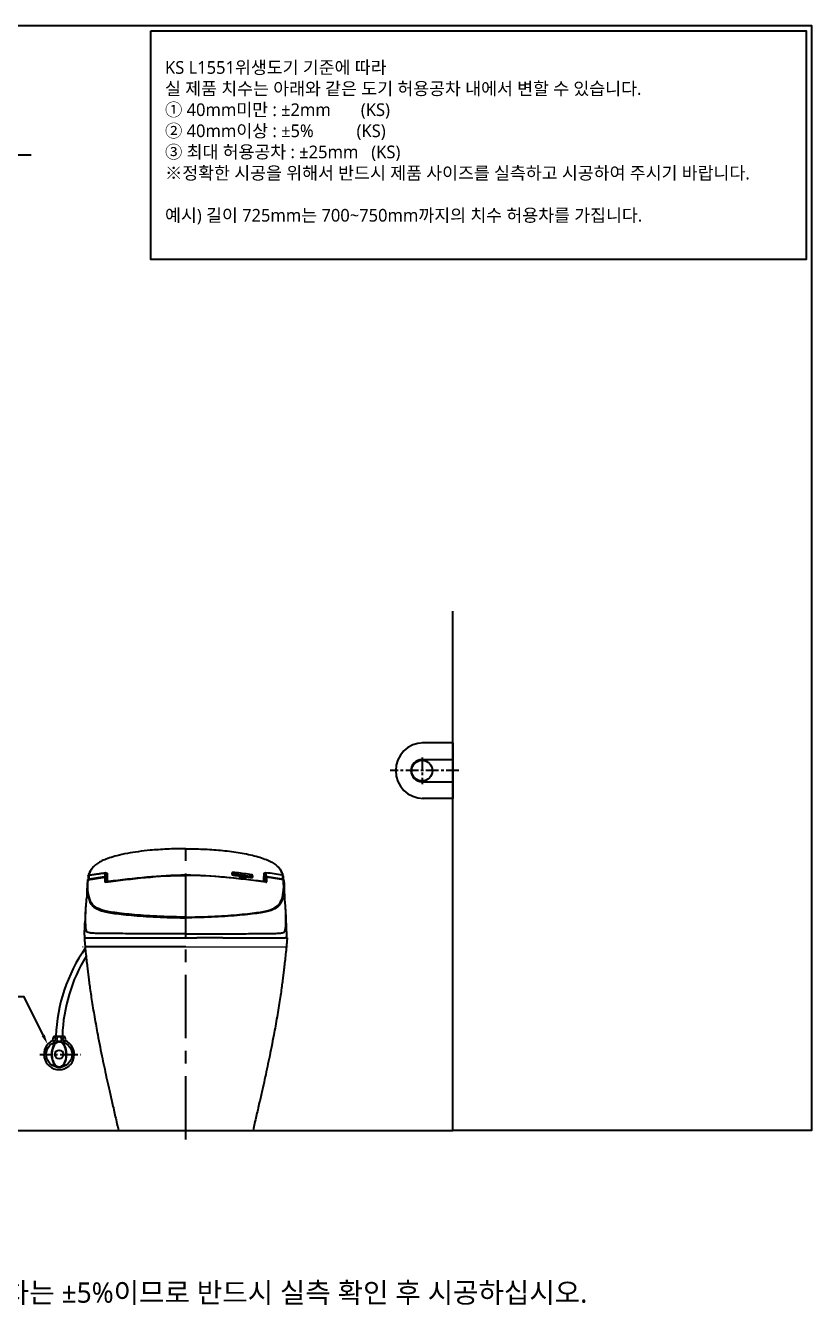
# Model space of a CAD drawing. Extents: x 796 to 6898, y -63 to 2465.
# Drawn here: x 2062 to 3613, y -63 to 2465 of the extents above; entities that cross this region are included whole.
import ezdxf
from ezdxf.lldxf.tags import DXFTag

# ---------------------------------------------------------------- set-up
doc = ezdxf.new("R2010")
doc.units = 0
doc.header["$LTSCALE"] = 20
doc.header["$MEASUREMENT"] = 0
doc.linetypes.add('CENTER', pattern=[2, 1.25, -0.25, 0.25, -0.25])
doc.layers.get('0').update_dxf_attribs({"linetype": 'CONTINUOUS'})
for name, color, linetype in [('1', 7, 'CONTINUOUS'), ('2', 2, 'CONTINUOUS'), ('3', 3, 'CONTINUOUS'), ('4', 4, 'CONTINUOUS'), ('6', 6, 'CONTINUOUS')]:
    doc.layers.add(name, color=color, linetype=linetype)
doc.styles.add('GHS', font='romans', dxfattribs={"bigfont": 'ghs'})
doc.styles.add('ROMANS', font='NanumGothic.ttf', dxfattribs={"height": 10.144927})
tags = doc.linetypes.add('DASHED', pattern=[0.75, 0.5, -0.25]).pattern_tags.tags
tags[6:7] = [DXFTag(74, 4), DXFTag(75, 0), DXFTag(340, '0'), DXFTag(46, 1.0), DXFTag(50, 0.0), DXFTag(44, 0.0), DXFTag(45, 0.0)]
tags[4:5] = [DXFTag(74, 4), DXFTag(75, 0), DXFTag(340, '0'), DXFTag(46, 1.0), DXFTag(50, 0.0), DXFTag(44, 0.0), DXFTag(45, 0.0)]

msp = doc.modelspace()

# ---------------------------------------------------------------- linework, layer by layer
at = {"color": 1, "linetype": 'CENTER', "ltscale": 5}
msp.add_line((2377.8, 266.9), (2377.8, 855.5), dxfattribs=at)
at = {"layer": '1', "color": 1, "linetype": 'CENTER'}
for p, q in [((2844.3, 1020.7), (2844.3, 967.7)), ((2917, 994.6), (2781.5, 994.6))]:
    msp.add_line(p, q, dxfattribs=at)
at = {"layer": '1', "color": 0, "linetype": 'Continuous'}
for p, q in [((2377.8, 840.4), (2377.8, 840.4)), ((2221.6, 785.2), (2221.5, 775)), ((2468.8, 793), (2468.8, 789.5)), ((2473.7, 788.8), (2473.7, 787.9)), ((2473.7, 787.9), (2473.7, 788.8)), ((2474.5, 793.6), (2474.5, 790)), ((2504.5, 786), (2474.5, 790)), ((2504.3, 784.9), (2474.7, 788.9)), ((2474.7, 787.8), (2474.7, 788.9)), ((2504.3, 783.8), (2504.3, 784.9)), ((2504.5, 789.7), (2504.5, 786)), ((2505.3, 783.7), (2505.3, 784.6)), ((2533.6, 785.2), (2533.7, 775.1)), ((2220, 774.9), (2220, 774.8)), ((2535.6, 774.8), (2535.5, 774.9)), ((2574.4, 664.6), (2574.4, 664.6)), ((2245, 284.6), (2510.6, 284.6))]:
    msp.add_line(p, q, dxfattribs=at)
for centre, major_axis, ratio, start_param, end_param in [((2218.5, 784), (1, 0), 1, 6.283193, 8.022508), ((2218.5, 783.4), (1, 0), 0.975258, 0, 1.720343), ((2223.1, 790.1), (-1.5, 0), 0.973427, 4.859971, 6.276869), ((2223.1, 785.2), (-1.5, 0), 0.974796, 4.862351, 6.276701), ((2474.5, 788.8), (-5.78, 0.81), 0.213525, 4.741275, 6.312072), ((2474.7, 788.7), (-1, 0.14), 0.213525, 4.741275, 6.312072), ((2504.3, 784.7), (-1, 0.14), 0.213525, 3.170479, 4.741275), ((2504.5, 784.8), (-5.78, 0.81), 0.213525, 3.170479, 4.741275), ((2532.1, 790.1), (1.5, -0.01), 0.973426, 0.015724, 1.432621), ((2532.1, 785.2), (1.5, -0.01), 0.974795, 0.01614, 1.43049), ((2537.1, 784), (1, 0), 1, 1.398595, 3.14158), ((2537.1, 783.4), (-1, 0), 0.975258, 4.562842, 6.283185), ((2185.3, 777.5), (1.49, -0.18), 0.973707, 1.842181, 3.217637), ((2218.5, 774), (1, 0), 0.977855, 1.037368, 1.722357), ((2223, 775.3), (-1.5, 0), 0.977469, 4.86611, 6.277467), ((2225.1, 774.9), (0.18, -1.49), 0.14994, 3.353164, 3.990729), ((2530, 774.9), (-0.18, -1.49), 0.147825, 2.292193, 2.929758), ((2532, 775.3), (1.5, -0.01), 0.977468, 0.015924, 1.427281), ((2537.1, 774), (-1, 0), 0.977855, 4.560828, 5.23645), ((2570.2, 777.5), (-1.49, -0.18), 0.973707, 3.065548, 4.441004)]:
    msp.add_ellipse(centre, major_axis=major_axis, ratio=ratio, start_param=start_param, end_param=end_param, dxfattribs=at)
for points, knots in [([(2377.8, 840.4), (2371.4, 840.4), (2359.1, 840.3), (2341.1, 839.7), (2324.1, 838.7), (2305, 837.2), (2284.4, 834.9), (2262.1, 831.3), (2237.8, 826), (2217.9, 819.4), (2204.9, 812.6), (2198, 807.5), (2193.1, 802.4), (2190.5, 798.4), (2189, 795.3), (2188.1, 793.1), (2187.3, 790.8), (2186.9, 789.3), (2186.7, 788.5)], [0, 0, 0, 0, 0.066982, 0.130716, 0.191334, 0.248966, 0.335776, 0.415755, 0.499002, 0.623838, 0.68452, 0.749311, 0.808177, 0.874762, 0.902999, 0.933262, 0.965585, 1, 1, 1, 1]), ([(2377.8, 840.4), (2389.1, 840.4), (2400.3, 840.2), (2423.3, 839.3), (2435, 838.5), (2452.4, 836.9), (2458.2, 836.3), (2469.7, 834.9), (2475.4, 834.1), (2492.2, 831.4), (2503, 829.3), (2518.2, 825.4), (2523.1, 824), (2532.1, 821), (2536.3, 819.4), (2541.9, 816.9), (2543.7, 816), (2547, 814.3), (2548.5, 813.5), (2552.8, 810.9), (2555.1, 809.2), (2559, 805.7), (2560.6, 804), (2563.3, 800.7), (2564.3, 799.1), (2566.9, 794.4), (2567.9, 791.4), (2568.5, 788.5)], [0, 0, 0, 0, 0.119755, 0.119755, 0.245504, 0.245504, 0.308379, 0.308379, 0.371254, 0.371254, 0.497003, 0.497003, 0.559878, 0.559878, 0.622752, 0.622752, 0.65419, 0.65419, 0.685627, 0.685627, 0.748501, 0.748501, 0.811376, 0.811376, 0.874251, 0.874251, 1, 1, 1, 1]), ([(2185.4, 787.1), (2185.3, 786.7), (2185.2, 785.7), (2185, 783.1), (2184.9, 781.5), (2184.9, 779.8)], [0, 0, 0, 0, 0.5, 0.5, 1, 1, 1, 1]), ([(2197.3, 806.5), (2197.2, 806.4), (2197.1, 806.3), (2195, 804.5), (2193.4, 802.7), (2190.7, 799.4), (2189.7, 797.8), (2187.2, 793.2), (2186.2, 790.4), (2185.6, 787.7)], [0, 0, 0, 0, 0.015866, 0.015866, 0.27074, 0.27074, 0.525615, 0.525615, 1, 1, 1, 1]), ([(2186.7, 788.5), (2186.6, 788.2), (2186.5, 787.5), (2186.4, 786), (2186.4, 784.7), (2186.3, 783.9), (2186.3, 782.8), (2186.3, 781.5), (2186.3, 780.5), (2186.3, 779.9)], [0, 0, 0, 0, 0.237985, 0.498466, 0.56293, 0.646525, 0.748442, 0.867111, 1, 1, 1, 1]), ([(2186.7, 788.5), (2188.3, 788.7), (2191.4, 789.2), (2195.9, 789.8), (2200.2, 790.4), (2204.1, 791), (2207.7, 791.5), (2211, 791.9), (2213.9, 792.4), (2216.6, 792.7), (2218.3, 793), (2219.1, 793.1)], [0, 0, 0, 0, 0.14962, 0.289664, 0.420105, 0.540919, 0.652086, 0.753591, 0.845419, 0.927558, 1, 1, 1, 1]), ([(2218.8, 784.6), (2218.9, 786.6), (2218.9, 788.5), (2219, 791.5), (2219.1, 792.6), (2219.1, 793.1)], [0, 0, 0, 0, 0.5, 0.5, 1, 1, 1, 1]), ([(2218.8, 784.6), (2219.5, 784.6), (2220.2, 784.7), (2221.3, 784.8), (2221.5, 784.9), (2221.5, 785)], [0, 0, 0, 0, 0.5, 0.5, 1, 1, 1, 1]), ([(2219.1, 793.1), (2219.1, 793.1), (2219.1, 793.1), (2219.2, 793), (2219.2, 793), (2219.3, 793), (2219.4, 793), (2219.6, 793), (2219.7, 793), (2220, 792.9), (2220.3, 792.8), (2220.9, 792.7), (2221.3, 792.6), (2222.4, 792.2), (2222.9, 791.9), (2222.9, 791.5)], [0, 0, 0, 0, 0.015625, 0.015625, 0.03125, 0.03125, 0.0625, 0.0625, 0.125, 0.125, 0.25, 0.25, 0.5, 0.5, 1, 1, 1, 1]), ([(2221.6, 790.1), (2221.6, 790.7), (2221.2, 791.4), (2220.5, 792.1), (2220.2, 792.4), (2219.8, 792.7), (2219.7, 792.8), (2219.4, 792.9), (2219.4, 792.9), (2219.3, 793), (2219.2, 793), (2219.2, 793), (2219.1, 793), (2219.1, 793.1), (2219.1, 793.1), (2219.1, 793.1)], [0, 0, 0, 0, 0.5, 0.5, 0.75, 0.75, 0.875, 0.875, 0.9375, 0.9375, 0.96875, 0.96875, 0.984375, 0.984375, 1, 1, 1, 1]), ([(2220, 774.8), (2246, 778), (2272.1, 781.2), (2324.8, 786.2), (2351.2, 787.9), (2377.8, 787.9)], [0, 0, 0, 0, 0.5, 0.5, 1, 1, 1, 1]), ([(2221.6, 790.1), (2221.6, 789.9), (2221.6, 789.7), (2221.6, 789.3), (2221.6, 789.1), (2221.6, 788.5), (2221.6, 788), (2221.6, 786.8), (2221.6, 785.9), (2221.5, 785)], [0, 0, 0, 0, 0.125, 0.125, 0.25, 0.25, 0.5, 0.5, 1, 1, 1, 1]), ([(2224.8, 776.3), (2250, 779.4), (2275.3, 782.5), (2326.2, 787.1), (2351.8, 788.8), (2377.5, 788.8)], [0, 0, 0, 0, 0.5, 0.5, 1, 1, 1, 1]), ([(2377.5, 788.8), (2403.2, 788.8), (2428.8, 787.1), (2479.7, 782.5), (2505, 779.4), (2530.2, 776.3)], [0, 0, 0, 0, 0.5, 0.5, 1, 1, 1, 1]), ([(2535.6, 774.8), (2509.5, 778), (2483.4, 781.2), (2430.7, 786.2), (2404.3, 787.9), (2377.8, 787.9)], [0, 0, 0, 0, 0.5, 0.5, 1, 1, 1, 1]), ([(2468.7, 789.8), (2468.7, 789.4), (2469.4, 789), (2471.5, 788.3), (2473, 788), (2474.5, 787.8)], [0, 0, 0, 0, 0.5, 0.5, 1, 1, 1, 1]), ([(2474.5, 793.6), (2473, 793.8), (2471.5, 793.8), (2469.4, 793.6), (2468.8, 793.4), (2468.8, 793)], [0, 0, 0, 0, 0.5, 0.5, 1, 1, 1, 1]), ([(2484.1, 784.1), (2484.2, 783.7), (2484.9, 783.3), (2487.4, 782.5), (2489, 782.2), (2492.3, 781.8), (2493.8, 781.8), (2496, 782), (2496.5, 782.3), (2496.3, 783), (2495.6, 783.4), (2493.1, 784.2), (2491.5, 784.5), (2488.2, 784.9), (2486.6, 785), (2484.5, 784.7), (2483.9, 784.4), (2484.1, 784.1)], [0, 0, 0, 0, 0.125, 0.125, 0.25, 0.25, 0.375, 0.375, 0.5, 0.5, 0.625, 0.625, 0.75, 0.75, 0.875, 0.875, 1, 1, 1, 1]), ([(2510.3, 787.5), (2510.3, 787.9), (2509.7, 788.3), (2507.5, 789.1), (2506.1, 789.4), (2504.5, 789.7)], [0, 0, 0, 0, 0.5, 0.5, 1, 1, 1, 1]), ([(2504.5, 783.8), (2506, 783.6), (2507.5, 783.5), (2509.6, 783.6), (2510.3, 783.9), (2510.3, 784.2)], [0, 0, 0, 0, 0.5, 0.5, 1, 1, 1, 1]), ([(2532.3, 791.5), (2532.3, 791.9), (2532.8, 792.2), (2533.9, 792.6), (2534.3, 792.7), (2534.9, 792.8), (2535.2, 792.9), (2535.5, 793), (2535.6, 793), (2535.8, 793), (2535.9, 793), (2536, 793), (2536, 793), (2536.1, 793.1), (2536.1, 793.1), (2536.1, 793.1)], [0, 0, 0, 0, 0.5, 0.5, 0.75, 0.75, 0.875, 0.875, 0.9375, 0.9375, 0.96875, 0.96875, 0.984375, 0.984375, 1, 1, 1, 1]), ([(2536.1, 793.1), (2536.1, 793.1), (2536.1, 793.1), (2536.1, 793), (2536, 793), (2536, 793), (2535.9, 793), (2535.8, 792.9), (2535.8, 792.9), (2535.5, 792.8), (2535.4, 792.7), (2535, 792.4), (2534.7, 792.1), (2534, 791.4), (2533.6, 790.7), (2533.6, 790.1)], [0, 0, 0, 0, 0.015625, 0.015625, 0.03125, 0.03125, 0.0625, 0.0625, 0.125, 0.125, 0.25, 0.25, 0.5, 0.5, 1, 1, 1, 1]), ([(2533.7, 780.4), (2533.7, 781.2), (2533.7, 782), (2533.6, 783.3), (2533.6, 783.9), (2533.6, 784.5), (2533.6, 784.8), (2533.6, 784.9), (2533.6, 785.2), (2533.6, 785.3), (2533.6, 786.2), (2533.6, 787), (2533.6, 788.2), (2533.6, 788.6), (2533.6, 789.3), (2533.6, 789.7), (2533.6, 790.1)], [0, 0, 0, 0, 0.25, 0.25, 0.375, 0.4375, 0.4375, 0.46875, 0.46875, 0.5, 0.5, 0.75, 0.75, 0.875, 0.875, 1, 1, 1, 1]), ([(2536.1, 793.1), (2536.1, 792.6), (2536.1, 791.5), (2536.2, 788.5), (2536.3, 786.6), (2536.4, 784.6)], [0, 0, 0, 0, 0.5, 0.5, 1, 1, 1, 1]), ([(2536.4, 784.6), (2536.4, 784.6), (2536.4, 784.6), (2536.4, 784.6), (2536.4, 784.5), (2536.4, 784.3), (2536.4, 784.1)], [0, 0, 0, 0, 0.000123, 0.000123, 0.000123, 1, 1, 1, 1]), ([(2558, 806.6), (2558.1, 806.5), (2560, 804.8), (2563.4, 801.3), (2566.6, 796.3), (2568.6, 791.7), (2569.3, 788.9), (2569.6, 787.7)], [0, 0, 0, 0, 0.015109, 0.244573, 0.525137, 0.784824, 1, 1, 1, 1]), ([(2568.5, 788.5), (2568.6, 788), (2568.7, 786.9), (2568.9, 783.9), (2568.9, 781.9), (2568.9, 779.9)], [0, 0, 0, 0, 0.5, 0.5, 1, 1, 1, 1]), ([(2569.8, 787.1), (2569.8, 787), (2569.9, 786.7), (2570, 786.1), (2570, 785.4), (2570.1, 784.2), (2570.2, 782.3), (2570.3, 780.6), (2570.3, 779.8)], [0, 0, 0, 0, 0.126081, 0.249489, 0.373141, 0.49994, 0.749855, 1, 1, 1, 1]), ([(2183.2, 770.3), (2183.1, 768.1), (2183, 763.9), (2182.7, 758.3), (2182.5, 753.4), (2182.4, 749.3), (2182.2, 746), (2182.2, 743.6), (2182.1, 742.2), (2182.1, 741.9), (2182.1, 741.8)], [0, 0, 0, 0, 0.107216, 0.217795, 0.334519, 0.459494, 0.594273, 0.740029, 0.897698, 1, 1, 1, 1]), ([(2185.2, 779.5), (2185.1, 779.5), (2184.9, 779.5), (2184.6, 779.3), (2184.3, 779.1), (2184.1, 778.8), (2184, 778.6), (2184, 778.4), (2183.9, 778.1), (2183.9, 777.9), (2183.8, 777.5), (2183.8, 777.5)], [0, 0, 0, 0, 0.032591, 0.109736, 0.175465, 0.234535, 0.294695, 0.376856, 0.544443, 0.964316, 1, 1, 1, 1]), ([(2220, 774.8), (2219.9, 774.8), (2219.9, 774.8), (2219.6, 774.8), (2219.4, 774.8), (2219, 774.8), (2218.9, 774.8), (2218.6, 774.8), (2218.5, 774.8), (2218.3, 774.9), (2218.3, 775), (2218.3, 775)], [0, 0, 0, 0, 0.058388, 0.058388, 0.287997, 0.287997, 0.52184, 0.52184, 0.761124, 0.761124, 1, 1, 1, 1]), ([(2219.8, 774.8), (2219.7, 774.8), (2219.4, 774.8), (2219.1, 774.8), (2219, 774.8), (2218.9, 774.8), (2218.9, 774.8)], [0, 0, 0, 0, 0.295168, 0.613792, 0.85106, 1, 1, 1, 1]), ([(2219.5, 774.8), (2219.5, 775), (2219.5, 775.2), (2219.5, 778), (2219.5, 780.7), (2219.5, 783.4)], [0, 0, 0, 0, 0.064886, 0.064886, 1, 1, 1, 1]), ([(2224.8, 775.8), (2223.7, 775.7), (2222.9, 775.6), (2221.8, 775.4), (2221.5, 775.4), (2221.5, 775.3)], [0, 0, 0, 0, 0.5, 0.5, 1, 1, 1, 1]), ([(2222.8, 776.8), (2222.8, 776.6), (2222.9, 776.5), (2223.5, 776.3), (2224.1, 776.2), (2224.8, 776.3)], [0, 0, 0, 0, 0.5, 0.5, 1, 1, 1, 1]), ([(2530.2, 776.3), (2531, 776.2), (2531.5, 776.3), (2532.1, 776.5), (2532.2, 776.6), (2532.2, 776.8)], [0, 0, 0, 0, 0.5, 0.5, 1, 1, 1, 1]), ([(2533.5, 775.3), (2533.5, 775.4), (2533.3, 775.4), (2532.2, 775.6), (2531.3, 775.7), (2530.3, 775.8)], [0, 0, 0, 0, 0.5, 0.5, 1, 1, 1, 1]), ([(2533.7, 780.4), (2533.7, 780.3), (2534, 780.2), (2535, 780), (2535.7, 780), (2536.5, 780)], [0, 0, 0, 0, 0.5, 0.5, 1, 1, 1, 1]), ([(2535.6, 774.8), (2535.6, 774.8), (2535.7, 774.8), (2535.9, 774.8), (2536.1, 774.8), (2536.5, 774.8), (2536.7, 774.8), (2537, 774.8), (2537.1, 774.8), (2537.2, 774.9), (2537.2, 775), (2537.2, 775)], [0, 0, 0, 0, 0.058388, 0.058388, 0.287997, 0.287997, 0.52184, 0.52184, 0.761124, 0.761124, 1, 1, 1, 1]), ([(2536.6, 774.8), (2536.6, 774.8), (2536.4, 774.8), (2536.1, 774.8), (2535.9, 774.8), (2535.7, 774.8)], [0, 0, 0, 0, 0.431983, 0.699099, 1, 1, 1, 1]), ([(2536.1, 774.8), (2536.1, 775), (2536.1, 775.2), (2536.1, 778), (2536.1, 780.7), (2536.1, 783.4)], [0, 0, 0, 0, 0.065013, 0.065013, 1, 1, 1, 1]), ([(2571.7, 777.9), (2571.7, 778), (2571.6, 778.2), (2571.6, 778.4), (2571.5, 778.8), (2571.2, 779.1), (2570.9, 779.4), (2570.6, 779.5), (2570.4, 779.6)], [0, 0, 0, 0, 0.297445, 0.558507, 0.688585, 0.787127, 0.889914, 1, 1, 1, 1]), ([(2573.5, 740.8), (2573.5, 740.8), (2573.5, 741.2), (2573.5, 742.9), (2573.3, 745.9), (2573.2, 750.2), (2572.9, 755.8), (2572.7, 762.5), (2572.4, 767.6), (2572.3, 770.3)], [0, 0, 0, 0, 0.130078, 0.265735, 0.400609, 0.538494, 0.682698, 0.835872, 1, 1, 1, 1]), ([(2181.5, 738.3), (2180.7, 733.5), (2180.3, 728.8), (2180, 723.4), (2180, 722.5), (2179.9, 720.4)], [0, 0, 0, 0, 0.83666, 0.83666, 1, 1, 1, 1]), ([(2184.1, 752), (2184.6, 748.5), (2185.3, 745.2), (2187.1, 738.9), (2188.3, 735.9), (2191.5, 730.4), (2193.6, 727.8), (2199.7, 722.9), (2203.6, 720.8), (2212.3, 717.8), (2215.7, 716.8), (2223.6, 715.1), (2228.1, 714.3), (2238.3, 712.7), (2244, 712), (2256.6, 710.6), (2263.5, 709.9), (2278, 708.6), (2285.8, 708), (2302.3, 706.8), (2311.2, 706.2), (2329.3, 705.3), (2338.7, 705), (2357.9, 704.5), (2367.9, 704.3), (2377.8, 704.3)], [0, 0, 0, 0, 0.125, 0.125, 0.25, 0.25, 0.375, 0.375, 0.5, 0.5, 0.5625, 0.5625, 0.625, 0.625, 0.6875, 0.6875, 0.75, 0.75, 0.8125, 0.8125, 0.875, 0.875, 0.9375, 0.9375, 1, 1, 1, 1]), ([(2377.8, 705.6), (2367.9, 705.6), (2358.1, 705.8), (2338.9, 706.3), (2329.6, 706.6), (2311.5, 707.6), (2302.7, 708.1), (2286.3, 709.3), (2278.7, 709.9), (2264.2, 711.2), (2257.4, 711.9), (2244.8, 713.4), (2239.2, 714.1), (2229, 715.7), (2224.6, 716.5), (2216.8, 718.3), (2213.4, 719.2), (2204.8, 722.2), (2200.9, 724.4), (2194.9, 729.2), (2192.8, 731.8), (2189.6, 737.4), (2188.4, 740.3), (2186.6, 746.6), (2185.9, 749.9), (2185.4, 753.4)], [0, 0, 0, 0, 0.0625, 0.0625, 0.125, 0.125, 0.1875, 0.1875, 0.25, 0.25, 0.3125, 0.3125, 0.375, 0.375, 0.4375, 0.4375, 0.5, 0.5, 0.625, 0.625, 0.75, 0.75, 0.875, 0.875, 1, 1, 1, 1]), ([(2377.8, 705.6), (2387.6, 705.6), (2397.5, 705.8), (2416.7, 706.3), (2426, 706.6), (2444, 707.6), (2452.8, 708.1), (2469.2, 709.3), (2476.9, 709.9), (2491.4, 711.2), (2498.2, 711.9), (2510.7, 713.4), (2516.4, 714.1), (2526.5, 715.7), (2531, 716.5), (2538.8, 718.3), (2542.1, 719.2), (2550.7, 722.2), (2554.6, 724.4), (2560.6, 729.2), (2562.7, 731.8), (2566, 737.4), (2567.1, 740.3), (2569, 746.6), (2569.6, 749.9), (2570.1, 753.4)], [0, 0, 0, 0, 0.0625, 0.0625, 0.125, 0.125, 0.1875, 0.1875, 0.25, 0.25, 0.3125, 0.3125, 0.375, 0.375, 0.4375, 0.4375, 0.5, 0.5, 0.625, 0.625, 0.75, 0.75, 0.875, 0.875, 1, 1, 1, 1]), ([(2571.4, 752), (2570.9, 748.5), (2570.3, 745.2), (2568.4, 738.9), (2567.3, 735.9), (2564, 730.4), (2561.9, 727.8), (2555.9, 722.9), (2551.9, 720.8), (2543.3, 717.8), (2539.9, 716.8), (2532, 715.1), (2527.5, 714.3), (2517.3, 712.7), (2511.6, 712), (2498.9, 710.6), (2492.1, 709.9), (2477.5, 708.6), (2469.8, 708), (2453.3, 706.8), (2444.4, 706.2), (2426.2, 705.3), (2416.9, 705), (2397.6, 704.5), (2387.7, 704.3), (2377.8, 704.3)], [0, 0, 0, 0, 0.125, 0.125, 0.25, 0.25, 0.375, 0.375, 0.5, 0.5, 0.5625, 0.5625, 0.625, 0.625, 0.6875, 0.6875, 0.75, 0.75, 0.8125, 0.8125, 0.875, 0.875, 0.9375, 0.9375, 1, 1, 1, 1]), ([(2181.2, 681.2), (2180.9, 682.9), (2180.6, 684.9), (2180.3, 689.7), (2180.2, 692.6), (2180, 698.9), (2180, 702.4), (2180.1, 709.8), (2180.2, 713.8), (2180.3, 717.8)], [0, 0, 0, 0, 0.25, 0.25, 0.5, 0.5, 0.75, 0.75, 1, 1, 1, 1]), ([(2180.3, 717.8), (2180.3, 718.7), (2180.4, 720.2), (2180.6, 724.1), (2180.8, 726.4), (2181.1, 728.9)], [0, 0, 0, 0, 0.5, 0.5, 1, 1, 1, 1]), ([(2574.4, 681.2), (2574.7, 682.9), (2574.9, 684.9), (2575.3, 689.7), (2575.4, 692.6), (2575.5, 698.9), (2575.5, 702.4), (2575.5, 709.8), (2575.4, 713.8), (2575.3, 717.8)], [0, 0, 0, 0, 0.25, 0.25, 0.5, 0.5, 0.75, 0.75, 1, 1, 1, 1]), ([(2575.3, 717.8), (2575.3, 718.7), (2575.2, 720.2), (2574.9, 724.1), (2574.7, 726.4), (2574.5, 728.9)], [0, 0, 0, 0, 0.5, 0.5, 1, 1, 1, 1]), ([(2178.7, 690.4), (2178.8, 692.6), (2178.9, 694.6), (2179, 697.6), (2179, 698.4), (2179, 698.4)], [0, 0, 0, 0, 0.5, 0.5, 1, 1, 1, 1]), ([(2177.6, 664.6), (2178.2, 664.6), (2178.9, 664.6), (2180.4, 664.6), (2181.2, 664.6), (2183, 664.6), (2184.1, 664.6), (2186.6, 664.6), (2188, 664.6), (2191.6, 664.6), (2193.7, 664.6), (2198.9, 664.6), (2202, 664.6), (2209.4, 664.6), (2213.8, 664.6), (2224.1, 664.6), (2230.1, 664.6), (2243.4, 664.6), (2250.7, 664.6), (2266.6, 664.6), (2275.2, 664.6), (2293.5, 664.6), (2303.2, 664.6), (2323.5, 664.6), (2334.1, 664.6), (2355.7, 664.6), (2366.8, 664.6), (2377.8, 664.6)], [0.3838469, 0.3838469, 0.3838469, 0.3838469, 0.44045, 0.44045, 0.4870792, 0.4870792, 0.5337083, 0.5337083, 0.5803375, 0.5803375, 0.6269667, 0.6269667, 0.6735958, 0.6735958, 0.720225, 0.720225, 0.7668542, 0.7668542, 0.8134833, 0.8134833, 0.8601125, 0.8601125, 0.9067417, 0.9067417, 0.9533708, 0.9533708, 1, 1, 1, 1]), ([(2177.8, 669.9), (2177.9, 669.9), (2177.9, 670.8), (2178, 673.8), (2178.1, 675.8), (2178.2, 677.9)], [0, 0, 0, 0, 0.5, 0.5, 1, 1, 1, 1]), ([(2377.8, 672.6), (2367.8, 672.6), (2357.9, 672.6), (2338.5, 672.6), (2329.1, 672.7), (2315.2, 672.7), (2310.6, 672.7), (2301.8, 672.7), (2297.5, 672.7), (2284.9, 672.7), (2277, 672.8), (2262.1, 672.8), (2255.1, 672.9), (2242.3, 672.9), (2236.6, 673), (2226.2, 673), (2221.5, 673.1), (2213.6, 673.2), (2210.2, 673.2), (2201.5, 673.4), (2197.6, 673.6), (2191.4, 673.9), (2189.2, 674.2), (2185.8, 674.8), (2184.5, 675.1), (2183, 676.3), (2182.5, 676.8), (2181.8, 678.5), (2181.5, 679.8), (2181.2, 681.2)], [0, 0, 0, 0, 0.0625, 0.0625, 0.125, 0.125, 0.15625, 0.15625, 0.1875, 0.1875, 0.25, 0.25, 0.3125, 0.3125, 0.375, 0.375, 0.4375, 0.4375, 0.5, 0.5, 0.625, 0.625, 0.75, 0.75, 0.875, 0.875, 0.9375, 0.9375, 1, 1, 1, 1]), ([(2377.8, 672.6), (2387.8, 672.6), (2397.7, 672.6), (2417, 672.6), (2426.5, 672.7), (2440.4, 672.7), (2445, 672.7), (2453.8, 672.7), (2458.1, 672.7), (2470.6, 672.7), (2478.5, 672.8), (2493.4, 672.8), (2500.5, 672.9), (2513.2, 672.9), (2519, 673), (2529.4, 673), (2534, 673.1), (2542, 673.2), (2545.3, 673.2), (2554, 673.4), (2558, 673.6), (2564.2, 673.9), (2566.4, 674.2), (2569.8, 674.8), (2571.1, 675.1), (2572.6, 676.3), (2573, 676.8), (2573.8, 678.5), (2574.1, 679.8), (2574.4, 681.2)], [0, 0, 0, 0, 0.0625, 0.0625, 0.125, 0.125, 0.15625, 0.15625, 0.1875, 0.1875, 0.25, 0.25, 0.3125, 0.3125, 0.375, 0.375, 0.4375, 0.4375, 0.5, 0.5, 0.625, 0.625, 0.75, 0.75, 0.875, 0.875, 0.9375, 0.9375, 1, 1, 1, 1]), ([(2401, 664.6), (2401, 664.6), (2400.9, 664.6), (2400.9, 664.6), (2400.8, 664.6), (2400.7, 664.6), (2400.6, 664.6), (2400.4, 664.6), (2400.3, 664.6), (2400.1, 664.6), (2400.1, 664.6), (2400, 664.6)], [0, 0, 0, 0, 0.215041, 0.215041, 0.430083, 0.430083, 0.64511, 0.64511, 0.860106, 0.860106, 1, 1, 1, 1]), ([(2449.8, 664.6), (2445.4, 664.6), (2434.9, 664.6), (2418.7, 664.6), (2407, 664.6), (2401.5, 664.6)], [0, 0, 0, 0, 0.274583, 0.657416, 1, 1, 1, 1]), ([(2451.3, 664.6), (2451.2, 664.6), (2451.1, 664.6), (2450.9, 664.6), (2450.8, 664.6), (2450.6, 664.6), (2450.6, 664.6), (2450.4, 664.6), (2450.4, 664.6), (2450.4, 664.6), (2450.3, 664.6)], [0, 0, 0, 0, 0.21478, 0.21478, 0.42956, 0.42956, 0.644354, 0.644354, 0.85918, 1, 1, 1, 1]), ([(2451.3, 664.6), (2458.5, 664.6), (2465.6, 664.6), (2506.5, 664.6), (2540.1, 664.6), (2573.8, 664.6)], [0, 0, 0, 0, 0.174967, 0.174967, 1, 1, 1, 1]), ([(2575, 664.6), (2574.9, 664.6), (2574.9, 664.6), (2574.8, 664.6), (2574.7, 664.6), (2574.5, 664.6), (2574.3, 664.6), (2574.2, 664.6), (2574, 664.6), (2573.9, 664.6), (2573.8, 664.6)], [0, 0, 0, 0, 0.218915, 0.437831, 0.437831, 0.656735, 0.656735, 0.875753, 0.875753, 1, 1, 1, 1]), ([(2576.1, 664.6), (2576.2, 664.6), (2576.3, 664.6), (2576.8, 664.6), (2577.1, 664.6), (2577.4, 664.6), (2577.5, 664.6), (2577.6, 664.6), (2577.6, 664.6)], [0, 0, 0, 0, 0.116222, 0.116222, 0.643196, 0.643196, 0.906683, 1, 1, 1, 1]), ([(2179.2, 647.1), (2179.6, 642.3), (2180.6, 632.5), (2182.1, 618.4), (2183.5, 605.6), (2184.8, 594.6), (2186.2, 583.7), (2187.8, 571.5), (2189.7, 557.8), (2192, 542.7), (2194.6, 526.1), (2197.6, 508.6), (2200.7, 490.9), (2204.4, 471), (2208.5, 449.5), (2213.2, 426.7), (2217.7, 405.3), (2222.2, 384.5), (2227.2, 362.4), (2232.7, 338.1), (2238.8, 311.9), (2242.9, 293.7), (2245, 284.6)], [0, 0, 0, 0, 0.043796, 0.089159, 0.128972, 0.163359, 0.195878, 0.230002, 0.266455, 0.305966, 0.348927, 0.395357, 0.441835, 0.486173, 0.549423, 0.609525, 0.666606, 0.721667, 0.782133, 0.849632, 0.924298, 1, 1, 1, 1]), ([(2377.8, 647.1), (2367.8, 647.1), (2357.9, 647.1), (2343.4, 647.1), (2338.6, 647.1), (2329, 647.1), (2324.2, 647.1), (2310.3, 647.1), (2301.4, 647.1), (2284.5, 647.1), (2276.4, 647.1), (2261.3, 647.1), (2254.3, 647.1), (2241.3, 647.1), (2235.2, 647.1), (2219.1, 647.1), (2211, 647.1), (2198.8, 647.1), (2194.7, 647.1), (2188.2, 647.1), (2186, 647.1), (2182.3, 647.1), (2180.9, 647.1), (2179.6, 647.1), (2179.4, 647.1), (2179.2, 647.1)], [0, 0, 0, 0, 0.0483245, 0.0483245, 0.0724868, 0.0724868, 0.096649, 0.096649, 0.1449735, 0.1449735, 0.193298, 0.193298, 0.2416225, 0.2416225, 0.289947, 0.289947, 0.386596, 0.386596, 0.483245, 0.483245, 0.579894, 0.579894, 0.676543, 0.676543, 0.6963696, 0.6963696, 0.6963696, 0.6963696]), ([(2377.8, 647.1), (2367.8, 647.1), (2357.9, 647.1), (2343.4, 647.1), (2338.6, 647.1), (2329, 647.1), (2324.2, 647.1), (2310.3, 647.1), (2301.4, 647.1), (2284.5, 647.1), (2276.4, 647.1), (2261.3, 647.1), (2254.3, 647.1), (2241.3, 647.1), (2235.2, 647.1), (2219.1, 647.1), (2211, 647.1), (2198.8, 647.1), (2194.7, 647.1), (2188.2, 647.1), (2186, 647.1), (2182.3, 647.1), (2180.9, 647.1), (2179.6, 647.1), (2179.4, 647.1), (2179.2, 647.1)], [0, 0, 0, 0, 0.0483245, 0.0483245, 0.0724867, 0.0724867, 0.096649, 0.096649, 0.1449735, 0.1449735, 0.193298, 0.193298, 0.2416225, 0.2416225, 0.289947, 0.289947, 0.386596, 0.386596, 0.4832449, 0.4832449, 0.5798939, 0.5798939, 0.6765429, 0.6765429, 0.6963695, 0.6963695, 0.6963695, 0.6963695]), ([(2576.4, 647.1), (2576, 642.3), (2575, 632.5), (2573.5, 618.4), (2572.1, 605.6), (2570.8, 594.6), (2569.4, 583.7), (2567.8, 571.5), (2565.9, 557.8), (2563.6, 542.7), (2561, 526.1), (2558, 508.6), (2554.9, 490.9), (2551.2, 471), (2547.1, 449.5), (2542.4, 426.7), (2537.9, 405.3), (2533.4, 384.5), (2528.4, 362.4), (2522.9, 338.1), (2516.8, 311.9), (2512.7, 293.7), (2510.6, 284.6)], [0, 0, 0, 0, 0.043796, 0.089159, 0.128972, 0.163359, 0.195878, 0.230002, 0.266455, 0.305966, 0.348927, 0.395357, 0.441835, 0.486173, 0.549423, 0.609525, 0.666606, 0.721667, 0.782133, 0.849632, 0.924298, 1, 1, 1, 1])]:
    msp.add_open_spline(points, degree=3, knots=knots, dxfattribs=at)
for points, degree in [([(2185.1, 779), (2196.2, 780.8), (2207.2, 782.6), (2218.3, 784.4)], 3), ([(2218.3, 784.9), (2201.7, 782.3), (2185.2, 779.6)], 2), ([(2186.3, 779.9), (2197.1, 781.5), (2207.9, 783.1), (2218.8, 784.6)], 3), ([(2218.3, 784.9), (2218.3, 784.9), (2218.3, 784.7), (2218.3, 784.4)], 3), ([(2218.3, 784.4), (2218.3, 781.2), (2218.3, 778), (2218.3, 775)], 3), ([(2221.5, 775.3), (2221.6, 778.5), (2221.6, 781.8), (2221.6, 785.2)], 3), ([(2221.5, 785), (2221.5, 781.7), (2221.5, 778.3), (2221.5, 775)], 3), ([(2221.6, 785.2), (2221.6, 786.8), (2221.6, 788.4), (2221.6, 790.1)], 3), ([(2222.9, 786.6), (2222.8, 783.3), (2222.8, 780), (2222.8, 776.8)], 3), ([(2222.9, 791.5), (2222.9, 789.9), (2222.9, 788.2), (2222.9, 786.6)], 3), ([(2468.8, 793), (2468.8, 791.9), (2468.8, 790.8), (2468.7, 789.8)], 3), ([(2504.5, 789.7), (2494.5, 791.1), (2484.5, 792.4), (2474.5, 793.6)], 3), ([(2474.5, 787.8), (2484.5, 786.6), (2494.5, 785.2), (2504.5, 783.8)], 3), ([(2510.3, 784.2), (2510.3, 785.3), (2510.3, 786.4), (2510.3, 787.5)], 3), ([(2532.2, 776.8), (2532.2, 780), (2532.3, 783.3), (2532.3, 786.6)], 3), ([(2532.3, 786.6), (2532.3, 788.2), (2532.3, 789.9), (2532.3, 791.5)], 3), ([(2533.6, 785.2), (2533.5, 781.8), (2533.5, 778.5), (2533.5, 775.3)], 3), ([(2533.6, 790.1), (2533.6, 788.4), (2533.6, 786.8), (2533.6, 785.2)], 3), ([(2568.5, 788.5), (2557.7, 790), (2547, 791.6), (2536.1, 793.1)], 3), ([(2537.3, 784.9), (2537.2, 784.9), (2537.3, 784.7), (2537.2, 784.4)], 3), ([(2537.2, 784.4), (2537.2, 781.2), (2537.2, 778), (2537.2, 775)], 3), ([(2570.5, 779), (2559.4, 780.8), (2548.3, 782.6), (2537.2, 784.4)], 3), ([(2570.4, 779.6), (2553.8, 782.3), (2537.3, 784.9)], 2), ([(2183.8, 777.6), (2182.7, 768.1), (2183.1, 759.6), (2184.1, 752)], 3), ([(2185.4, 753.4), (2184.3, 761), (2183.9, 769.5), (2185.1, 779)], 3), ([(2185.1, 779), (2185.1, 779.4), (2185.2, 779.6), (2185.2, 779.6)], 3), ([(2220, 774.9), (2219.9, 774.8), (2219.8, 774.8)], 2), ([(2533.7, 775.1), (2533.7, 776.8), (2533.7, 778.6), (2533.7, 780.4)], 3), ([(2535.7, 774.8), (2535.6, 774.9), (2535.5, 774.9)], 2), ([(2570.1, 753.4), (2571.2, 761), (2571.6, 769.5), (2570.5, 779)], 3), ([(2570.3, 779.8), (2570.3, 779.6), (2570.3, 779.4), (2570.3, 779.3)], 3), ([(2570.5, 779), (2570.4, 779.4), (2570.4, 779.6), (2570.4, 779.6)], 3), ([(2571.7, 777.6), (2572.9, 768.1), (2572.5, 759.6), (2571.4, 752)], 3), ([(2181.1, 728.9), (2181.4, 733.2), (2181.8, 737.5), (2182.1, 741.8)], 3), ([(2574.5, 728.9), (2574.1, 733), (2573.8, 737.1), (2573.5, 741.2)], 3), ([(2179.9, 720.4), (2179.5, 709.4), (2179, 698.4)], 2), ([(2576.7, 685.6), (2576, 703.2), (2575.3, 720.9)], 2), ([(2178.2, 677.9), (2178.4, 682.1), (2178.6, 686.3), (2178.7, 690.4)], 3), ([(2577, 678), (2576.9, 680.5), (2576.8, 683.1), (2576.7, 685.6)], 3), ([(2177.8, 669.9), (2177.6, 664.6)], 1), ([(2177.6, 664.6), (2178.3, 655.9), (2179.2, 647.1)], 2), ([(2377.4, 664.6), (2384.9, 664.6), (2392.5, 664.6), (2400, 664.6)], 3), ([(2575, 664.6), (2575, 664.6), (2575, 664.6), (2575, 664.6)], 3), ([(2575.6, 664.6), (2575.8, 664.6), (2576, 664.6), (2576.1, 664.6)], 3), ([(2578, 664.6), (2577.3, 655.9), (2576.4, 647.1)], 2), ([(2577.2, 673.5), (2577.2, 674.8), (2577.1, 676.4), (2577, 678)], 3), ([(2577.6, 664.6), (2577.2, 673.5)], 1), ([(2175.2, 647.1), (2175.1, 647.1), (2175.1, 647.1), (2175.2, 647.1)], 3), ([(2175.2, 647.1), (2175.1, 647.1), (2175.1, 647.1), (2175.2, 647.1)], 3)]:
    msp.add_open_spline(points, degree=degree, dxfattribs=at)
for points, weights in [([(2185.4, 787.1), (2185.4, 788.3), (2186.7, 788.5)], [1, 0.767446079401, 1]), ([(2569.8, 787.1), (2569.8, 788.3), (2568.5, 788.5)], [1, 0.767446079401, 1]), ([(2184.9, 779.8), (2184.8, 780), (2186.3, 779.9)], [1, 0.720232303103, 1]), ([(2570.3, 779.8), (2570.4, 780), (2568.9, 779.9)], [1, 0.720232303103, 1])]:
    msp.add_rational_spline(points, weights, degree=2, dxfattribs=at)
at = {"layer": '1', "color": 0, "linetype": 'Continuous', "lineweight": 0}
for points, knots in [([(2578, 664.6), (2577.4, 664.6), (2576.7, 664.6), (2575.2, 664.6), (2574.4, 664.6), (2572.6, 664.6), (2571.6, 664.6), (2569, 664.6), (2567.6, 664.6), (2564, 664.6), (2561.9, 664.6), (2556.7, 664.6), (2553.6, 664.6), (2546.2, 664.6), (2541.8, 664.6), (2531.5, 664.6), (2525.5, 664.6), (2512.2, 664.6), (2504.9, 664.6), (2489, 664.6), (2480.4, 664.6), (2462.1, 664.6), (2452.4, 664.6), (2432.1, 664.6), (2421.5, 664.6), (2399.9, 664.6), (2388.8, 664.6), (2377.8, 664.6)], [0.3849169, 0.3849169, 0.3849169, 0.3849169, 0.44045, 0.44045, 0.4870792, 0.4870792, 0.5337083, 0.5337083, 0.5803375, 0.5803375, 0.6269667, 0.6269667, 0.6735958, 0.6735958, 0.720225, 0.720225, 0.7668542, 0.7668542, 0.8134833, 0.8134833, 0.8601125, 0.8601125, 0.9067417, 0.9067417, 0.9533708, 0.9533708, 1, 1, 1, 1]), ([(2377.8, 647.1), (2387.8, 647.1), (2397.7, 647.1), (2412.2, 647.1), (2417, 647.1), (2426.6, 647.1), (2431.4, 647.1), (2445.3, 647.1), (2454.2, 647.1), (2471.1, 647.1), (2479.2, 647.1), (2494.4, 647.1), (2501.4, 647.1), (2514.4, 647.1), (2520.4, 647.1), (2536.5, 647.1), (2544.6, 647.1), (2556.8, 647.1), (2561, 647.1), (2567.4, 647.1), (2569.6, 647.1), (2573.3, 647.1), (2574.7, 647.1), (2576, 647.1), (2576.2, 647.1), (2576.4, 647.1)], [0, 0, 0, 0, 0.0483245, 0.0483245, 0.0724868, 0.0724868, 0.096649, 0.096649, 0.1449735, 0.1449735, 0.193298, 0.193298, 0.2416225, 0.2416225, 0.289947, 0.289947, 0.386596, 0.386596, 0.483245, 0.483245, 0.579894, 0.579894, 0.676543, 0.676543, 0.6963696, 0.6963696, 0.6963696, 0.6963696]), ([(2377.8, 647.1), (2387.8, 647.1), (2397.7, 647.1), (2412.2, 647.1), (2417, 647.1), (2426.6, 647.1), (2431.4, 647.1), (2445.3, 647.1), (2454.2, 647.1), (2471.1, 647.1), (2479.2, 647.1), (2494.4, 647.1), (2501.4, 647.1), (2514.4, 647.1), (2520.4, 647.1), (2536.5, 647.1), (2544.6, 647.1), (2556.8, 647.1), (2561, 647.1), (2567.4, 647.1), (2569.6, 647.1), (2573.3, 647.1), (2574.7, 647.1), (2576, 647.1), (2576.2, 647.1), (2576.4, 647.1)], [0, 0, 0, 0, 0.0483245, 0.0483245, 0.0724867, 0.0724867, 0.096649, 0.096649, 0.1449735, 0.1449735, 0.193298, 0.193298, 0.2416225, 0.2416225, 0.289947, 0.289947, 0.386596, 0.386596, 0.4832449, 0.4832449, 0.5798939, 0.5798939, 0.6765429, 0.6765429, 0.6963695, 0.6963695, 0.6963695, 0.6963695])]:
    msp.add_open_spline(points, degree=3, knots=knots, dxfattribs=at)
msp.add_open_spline([(2580.5, 647.1), (2580.5, 647.1), (2580.5, 647.1), (2580.5, 647.1)], degree=3, dxfattribs=at)
msp.add_open_spline([(2580.5, 647.1), (2580.5, 647.1), (2580.5, 647.1), (2580.5, 647.1)], degree=3, dxfattribs=at)
at = {"layer": '3', "color": 7}
msp.add_lwpolyline([(977.8, 2209.6), (977.8, 2465), (3612.9, 2465), (3612.9, 284.6), (2905.3, 284.6)], dxfattribs=at)
at = {"layer": '3', "linetype": 'DASHED'}
msp.add_lwpolyline([(2309.1, 2455), (3602.9, 2455), (3602.9, 2003.2), (2309.1, 2003.2)], close=True, dxfattribs=at)
at = {"layer": '3', "extrusion": (0, 0, -1)}
msp.add_lwpolyline([(-2096.3, 472.3), (-2058.6, 548), (-1907.6, 548)], dxfattribs=at)
msp.add_solid([(-2093.3, 470.8), (-2105.2, 454.4), (-2099.3, 473.8)], dxfattribs=at)
at = {"layer": '4'}
for p, q in [((2905.3, 1049.6), (2844.3, 1049.6)), ((2905.3, 1049.6), (2905.3, 939.6)), ((2844.3, 1016.6), (2905.3, 1016.6)), ((2844.3, 972.6), (2905.3, 972.6)), ((2905.3, 939.6), (2844.3, 939.6)), ((2117.3, 470.6), (2121.5, 470.6)), ((2117.3, 457.9), (2117.3, 458.6)), ((2117.3, 458.6), (2119.2, 458.6)), ((2118.6, 458.4), (2118.6, 458.6)), ((2121.5, 470.6), (2138.3, 470.6)), ((2136.4, 458.6), (2138.3, 458.6)), ((2137.1, 458.4), (2137.1, 458.6)), ((2138.3, 457.9), (2138.3, 458.6))]:
    msp.add_line(p, q, dxfattribs=at)
at = {"layer": '4', "color": 1, "linetype": 'CENTER'}
msp.add_line((2089.8, 434.6), (2170.4, 434.6), dxfattribs=at)
at = {"layer": '4'}
for centre, radius in [((2844.3, 994.6), 20.4), ((2127.8, 434.6), 25.5), ((2127.8, 434.6), 8.62)]:
    msp.add_circle(centre, radius, dxfattribs=at)
for centre, radius, start, end in [((2847.3, 994.6), 55, 90, 270), ((2844.3, 994.6), 22, 90, 270), ((2443.2, 459.3), 321.9, 145.0024, 177.9934), ((2455.9, 460.6), 321.9, 148.6203, 177.9934), ((2127.8, 434.6), 30, 113.9173, 66.0827), ((2125.3, 464.6), 10, 143.1301, 216.8699), ((2130.3, 464.6), 10, 323.1301, 36.8699)]:
    msp.add_arc(centre, radius, start, end, dxfattribs=at)
at = {"layer": '4', "extrusion": (0, 0, -1)}
for centre, major_axis, ratio in [((2127.8, 434.6), (0, 25.5), 0.596529), ((2127.8, 464.8), (-5.23, 0), 0.866391)]:
    msp.add_ellipse(centre, major_axis=major_axis, ratio=ratio, dxfattribs=at)
for centre, start_param, end_param in [((2115.1, 464.8), 1.824119, 4.49897), ((2140.6, 464.8), 4.942097, 7.58465)]:
    msp.add_ellipse(centre, major_axis=(-5.23, 0), ratio=0.866391, start_param=start_param, end_param=end_param, dxfattribs=at)
at = {"layer": '4'}
msp.add_open_spline([(2127.8, 459.1), (2129.9, 459.1), (2132, 458.3), (2135.9, 455.1), (2137.7, 452.6), (2140.4, 446.6), (2141.3, 443), (2142.2, 435.5), (2142.1, 431.6), (2140.8, 424.2), (2139.7, 420.8), (2136.7, 415.2), (2134.8, 413), (2130.8, 410.4), (2128.7, 409.9), (2124.6, 410.5), (2122.5, 411.6), (2118.7, 415.5), (2117.1, 418.2), (2114.7, 424.6), (2113.9, 428.3), (2113.4, 435.9), (2113.7, 439.8), (2115.3, 446.9), (2116.6, 450.2), (2119.9, 455.3), (2121.9, 457.1), (2125.2, 458.8), (2126.5, 459.1), (2127.8, 459.1)], degree=3, knots=[0, 0, 0, 0, 0.46111, 0.46111, 0.922219, 0.922219, 1.383329, 1.383329, 1.844439, 1.844439, 2.305549, 2.305549, 2.766658, 2.766658, 3.227768, 3.227768, 3.688878, 3.688878, 4.149988, 4.149988, 4.611097, 4.611097, 5.072207, 5.072207, 5.533317, 5.533317, 5.994427, 5.994427, 6.283185, 6.283185, 6.283185, 6.283185], dxfattribs=at)
at = {"layer": '6'}
for points in [[(2072.8, 2209.6), (977.8, 2209.6), (977.8, 284.6), (2905.3, 284.6), (2905.3, 1309.6)], [(2377.7, 284.6), (2905.3, 284.6), (2905.3, 1284.6)]]:
    msp.add_lwpolyline(points, dxfattribs=at)

# ---------------------------------------------------------------- texts
at = {"layer": '2', "insert": (2336.9, 2233.8), "char_height": 25, "attachment_point": 4, "style": 'ROMANS'}
msp.add_mtext('KS L1551위생도기 기준에 따라 \\P실 제품 치수는 아래와 같은 도기 허용공차 내에서 변할 수 있습니다. \\P① 40mm미만 : ±2mm       (KS) \\P② 40mm이상 : ±5%          (KS)\\P③ 최대 허용공차 : ±25mm   (KS)\\P※정확한 시공을 위해서 반드시 제품 사이즈를 실측하고 시공하여 주시기 바랍니다.\\P\\P예시) 길이 725mm는 700~750mm까지의 치수 허용차를 가집니다.', dxfattribs=at)
at = {"layer": '3', "color": 1, "insert": (964.9, -15.5), "char_height": 40, "attachment_point": 1, "style": 'GHS'}
msp.add_mtext_dynamic_manual_height_columns('{\\fNanumGothic|b0|i0|c129|p50;※주의: 비데 개폐높이 포함, 설치부위 도기허용차는 ±5%이므로 반드시 실측 확인 후 시공하십시오.}', width=2648.262, gutter_width=13.5, heights=[0], dxfattribs=at)

doc.saveas('drawing.dxf')
